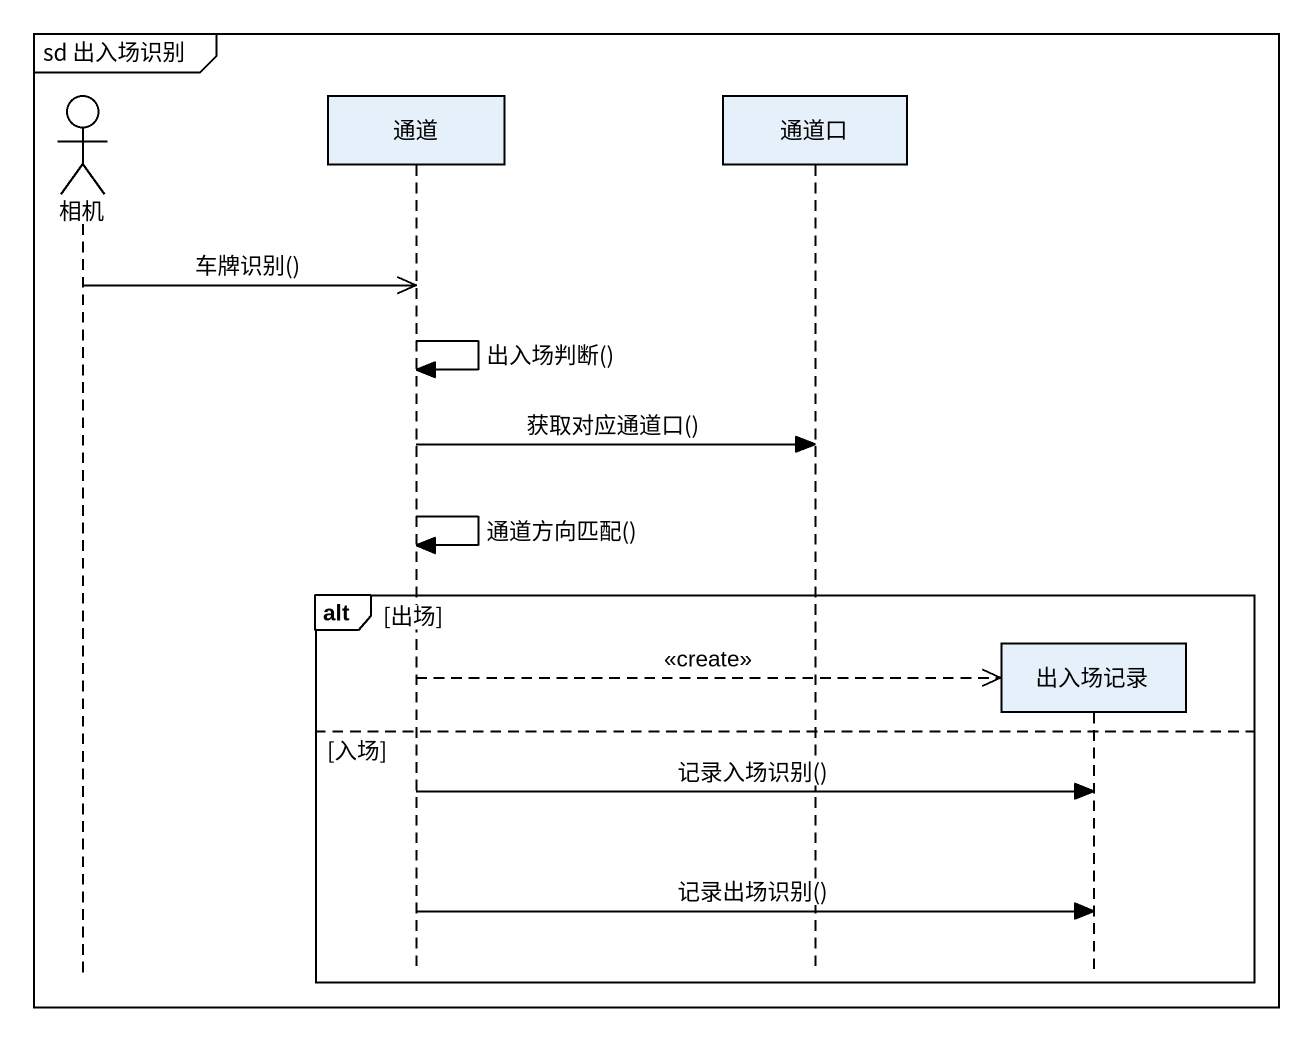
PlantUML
@startuml
mainframe sd 出入场识别
hide footbox
actor 相机
participant 通道
participant 通道口
participant 出入场记录

相机 ->> 通道 : 车牌识别()
通道 -> 通道 : 出入场判断()
通道 -> 通道口 : 获取对应通道口()
通道 -> 通道 : 通道方向匹配()
alt 出场
  通道 -->> 出入场记录 ** : <<create>>
else 入场
  通道 -> 出入场记录 : 记录入场识别()
  通道 -> 出入场记录 : 记录出场识别()
end
@enduml
